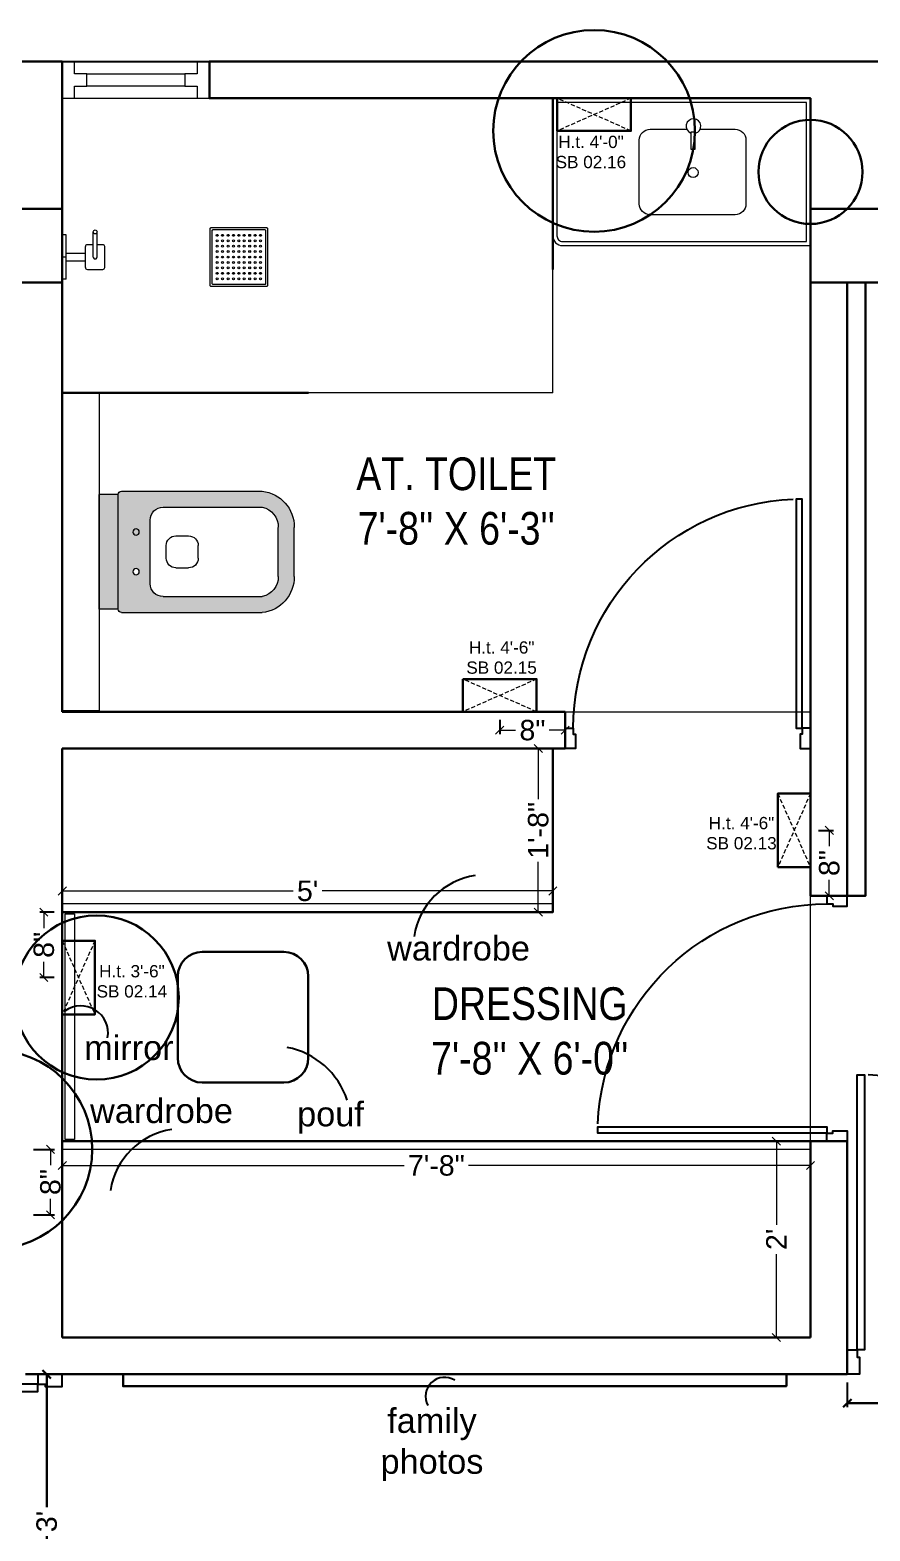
# Model space of a CAD drawing. Header units: millimetres. Extents: x 56222 to 3066687, y -650199 to -121287.
# Drawn here: x 148624.4 to 148727.1, y -177256.2 to -177072.7 of the extents above; entities that cross this region are included whole.
import ezdxf

# ---------------------------------------------------------------- set-up
doc = ezdxf.new("R2010")
doc.units = ezdxf.units.MM
doc.header["$MEASUREMENT"] = 0
doc.header["$PDMODE"] = 35
doc.linetypes.add('DASHED', pattern=[0.75, 0.5, -0.25])
doc.linetypes.add('DASHED2', pattern=[0.375, 0.25, -0.125])
doc.layers.get('Defpoints').update_dxf_attribs({"color": 220})
doc.layers.add('AR DOOR', color=40, linetype='Continuous')
doc.layers.add('AR ELE-5', color=134, linetype='Continuous')
for name, color, linetype, lineweight in [('COLUMN', 1, 'Continuous', 30), ('dim05', 1, 'Continuous', 13), ('el', 7, 'Continuous', 20), ('ELEC-wires', 1, 'DASHED2', 13), ('Electrical', 84, 'Continuous', 30), ('ELEVATION ( SPIRAL STAIR )', 250, 'Continuous', 9), ('FIRST FLOOR', 7, 'Continuous', 9), ('FIRST FLOOR ( DW_RAIL )', 7, 'Continuous', 9), ('FIRST FLOOR ( TEXT )', 7, 'Continuous', 9), ('FIRST FLOOR_( PLine )_', 251, 'Continuous', 30), ('FURNITURE', 32, 'Continuous', 9), ('Labelling', 1, 'Continuous', 25), ('wall', 7, 'Continuous', 30), ('XX~SLAB ( BEAM )~ ( DIM )', 7, 'Continuous', 9)]:
    doc.layers.add(name, color=color, linetype=linetype, lineweight=lineweight)
doc.layers.add('XX~SLAB ( PLINE )', color=251, linetype='Continuous', plot=False)
doc.styles.add('Arial', font='arial.ttf')
doc.styles.add('KATHA', font='swissc.ttf')
doc.styles.get("Standard").update_dxf_attribs({"font": 'arial.ttf', "height": 6})
doc.styles.add('style4', font='ARIALN.TTF')
doc.dimstyles.new('ISO-25', dxfattribs={"dimtxt": 2.5, "dimasz": 1, "dimexe": 0.5, "dimexo": 1, "dimtad": 0, "dimdec": 1, "dimlunit": 4, "dimtxsty": 'Standard', "dimblk": 'OBLIQUE', "dimcen": 2.5, "dimclrd": 1, "dimclre": 1, "dimclrt": 5, "dimadec": 0, "dimazin": 0, "dimtfac": 1, "dimtdec": 1, "dimtmove": 0, "dimatfit": 3, "dimfxl": 1, "dimlwd": -1, "dimarcsym": 0})

# ---------------------------------------------------------------- blocks, each defined once
blk = doc.blocks.new('A$C744D1EC1')
at = {"layer": 'FURNITURE'}
for p, q in [((-2.26, -0.39), (-2.26, 0)), ((-2.26, -0.39), (-2.26, 0)), ((0, -0.39), (0, 0)), ((0, -0.39), (0, 0)), ((2.26, -0.39), (2.26, 0)), ((2.26, -0.39), (2.26, 0)), ((-2.26, -0.39), (2.26, -0.39)), ((-2.26, -0.39), (2.26, -0.39)), ((-0.39, -0.39), (-0.39, -2.36)), ((0.39, -0.39), (0.39, -2.36)), ((-1.26, -2.56), (-1.26, -4.14)), ((-1.06, -2.36), (1.06, -2.36)), ((1.26, -2.56), (1.26, -3.15)), ((-1.06, -4.33), (1.06, -4.33)), ((0, -3.15), (2.56, -3.15)), ((0, -3.55), (2.56, -3.55)), ((1.26, -3.55), (1.26, -4.14))]:
    blk.add_line(p, q, dxfattribs=at)
for points in [[(-2.96, -15.14), (-2.96, -20.86, 0.414214), (-2.86, -20.96), (2.86, -20.96, 0.414214), (2.96, -20.86), (2.96, -15.14, 0.414214), (2.86, -15.04), (-2.86, -15.04, 0.414214)], [(-2.76, -15.34), (-2.76, -20.66, 0.414214), (-2.66, -20.76), (2.66, -20.76, 0.414214), (2.76, -20.66), (2.76, -15.34, 0.414214), (2.66, -15.24), (-2.66, -15.24, 0.414214)]]:
    blk.add_lwpolyline(points, format="xyb", close=True, dxfattribs=at)
for centre, radius in [((2.56, -3.35), 0.197), ((-2.21, -15.79), 0.0985), ((-2.21, -16.34), 0.0985), ((-2.21, -16.9), 0.0985), ((-1.66, -15.79), 0.0985), ((-1.66, -16.34), 0.0985), ((-1.66, -16.9), 0.0985), ((-1.1, -15.79), 0.0985), ((-1.1, -16.34), 0.0985), ((-1.1, -16.9), 0.0985), ((-0.55, -15.79), 0.0985), ((-0.55, -16.34), 0.0985), ((-0.55, -16.9), 0.0985), ((0, -15.79), 0.0985), ((0, -16.34), 0.0985), ((0, -16.9), 0.0985), ((0.55, -15.79), 0.0985), ((0.55, -16.34), 0.0985), ((0.55, -16.9), 0.0985), ((1.1, -15.79), 0.0985), ((1.1, -16.34), 0.0985), ((1.1, -16.9), 0.0985), ((1.66, -15.79), 0.0985), ((1.66, -16.34), 0.0985), ((1.66, -16.9), 0.0985), ((2.21, -15.79), 0.0985), ((2.21, -16.34), 0.0985), ((2.21, -16.9), 0.0985), ((-2.21, -17.45), 0.0985), ((-2.21, -18), 0.0985), ((-1.66, -17.45), 0.0985), ((-1.66, -18), 0.0985), ((-1.1, -17.45), 0.0985), ((-1.1, -18), 0.0985), ((-0.55, -17.45), 0.0985), ((-0.55, -18), 0.0985), ((0, -17.45), 0.0985), ((0, -18), 0.0985), ((0.55, -17.45), 0.0985), ((0.55, -18), 0.0985), ((1.1, -17.45), 0.0985), ((1.1, -18), 0.0985), ((1.66, -17.45), 0.0985), ((1.66, -18), 0.0985), ((2.21, -17.45), 0.0985), ((2.21, -18), 0.0985), ((-2.21, -18.55), 0.0985), ((-2.21, -19.1), 0.0985), ((-2.21, -19.66), 0.0985), ((-1.66, -18.55), 0.0985), ((-1.66, -19.1), 0.0985), ((-1.66, -19.66), 0.0985), ((-1.1, -18.55), 0.0985), ((-1.1, -19.1), 0.0985), ((-1.1, -19.66), 0.0985), ((-0.55, -18.55), 0.0985), ((-0.55, -19.1), 0.0985), ((-0.55, -19.66), 0.0985), ((0, -18.55), 0.0985), ((0, -19.1), 0.0985), ((0, -19.66), 0.0985), ((0.55, -18.55), 0.0985), ((0.55, -19.1), 0.0985), ((0.55, -19.66), 0.0985), ((1.1, -18.55), 0.0985), ((1.1, -19.1), 0.0985), ((1.1, -19.66), 0.0985), ((1.66, -18.55), 0.0985), ((1.66, -19.1), 0.0985), ((1.66, -19.66), 0.0985), ((2.21, -18.55), 0.0985), ((2.21, -19.1), 0.0985), ((2.21, -19.66), 0.0985), ((-2.21, -20.21), 0.0985), ((-1.66, -20.21), 0.0985), ((-1.1, -20.21), 0.0985), ((-0.55, -20.21), 0.0985), ((0, -20.21), 0.0985), ((0.55, -20.21), 0.0985), ((1.1, -20.21), 0.0985), ((1.66, -20.21), 0.0985), ((2.21, -20.21), 0.0985)]:
    blk.add_circle(centre, radius, dxfattribs=at)
for centre, start, end in [((-1.06, -2.56), 90, 180), ((1.06, -2.56), 0, 90), ((-1.06, -4.14), 180, 270), ((0, -3.35), 90, 270), ((1.06, -4.14), 270, 0)]:
    blk.add_arc(centre, 0.197, start, end, dxfattribs=at)
blk = doc.blocks.new('*U255')
for points in [[(0, 0), (0, 1120), (-30, 1120), (-30, 0)], [(40, 0), (0, 0), (0, -30), (-10, -30), (-10, -100), (40, -100)], [(-1160, 0), (-1120, 0), (-1120, -30), (-1110, -30), (-1110, -100), (-1160, -100)]]:
    blk.add_lwpolyline(points, close=True)
at = {"layer": 'AR ELE-5', "linetype": 'ByBlock', "ltscale": 15}
blk.add_arc((1.6, -0.7), 1121.6, 92.37301, 179.96526, dxfattribs=at)
blk = doc.blocks.new('*U256')
for points in [[(-1160, 0), (-1120, 0), (-1120, 30), (-1110, 30), (-1110, 100), (-1160, 100)], [(40, 0), (0, 0), (0, 30), (-10, 30), (-10, 100), (40, 100)], [(0, 0), (0, -1120), (-30, -1120), (-30, 0)]]:
    blk.add_lwpolyline(points, close=True)
at = {"layer": 'AR ELE-5', "linetype": 'ByBlock', "ltscale": 15}
blk.add_arc((1.6, 0.7), 1121.6, 180.03474, 267.62699, dxfattribs=at)
blk = doc.blocks.new('*U266')
for points in [[(-40, 0), (0, 0), (0, 30), (10, 30), (10, 100), (-40, 100)], [(1160, 0), (1120, 0), (1120, 30), (1110, 30), (1110, 100), (1160, 100)], [(0, 0), (0, -1120), (30, -1120), (30, 0)]]:
    blk.add_lwpolyline(points, close=True)
at = {"layer": 'AR ELE-5', "linetype": 'ByBlock', "ltscale": 15}
blk.add_arc((-1.6, 0.7), 1121.6, 272.37301, 359.96526, dxfattribs=at)
blk = doc.blocks.new('_Oblique')
at = {"layer": 'wall', "color": 0, "lineweight": -2}
blk.add_line((-0.5, -0.5), (0.5, 0.5), dxfattribs=at)
blk = doc.blocks.new('*D461')
at = {"layer": 'Defpoints', "color": 0, "transparency": 16777216}
for p in [(148628.35, -177176.23), (148688.35, -177177.81), (148688.35, -177177.95)]:
    blk.add_point(p, dxfattribs=at)
at = {"layer": 'dim05', "color": 1, "linetype": 'Continuous', "lineweight": -2, "transparency": 16777216}
for p, q in [((148628.35, -177177.23), (148628.35, -177178.45)), ((148688.35, -177178.81), (148688.35, -177178.45))]:
    blk.add_line(p, q, dxfattribs=at)
at = {"layer": 'dim05', "color": 1, "linetype": 'Continuous', "transparency": 16777216}
for p, q in [((148628.35, -177177.95), (148656.57, -177177.95)), ((148688.35, -177177.95), (148660.12, -177177.95))]:
    blk.add_line(p, q, dxfattribs=at)
at = {"layer": 'dim05', "color": 1, "transparency": 16777216, "rotation": 180}
blk.add_blockref('_Oblique', (148628.35, -177177.95), dxfattribs=at)
at = {"layer": 'dim05', "color": 1, "transparency": 16777216}
blk.add_blockref('_Oblique', (148688.35, -177177.95), dxfattribs=at)
at = {"layer": 'dim05', "color": 5, "lineweight": 25, "transparency": 16777216, "insert": (148658.35, -177177.95), "char_height": 2.5, "attachment_point": 5, "style": 'Arial'}
blk.add_mtext("5'", dxfattribs=at)
blk = doc.blocks.new('*D462')
at = {"layer": 'Defpoints', "color": 0, "transparency": 16777216}
for p in [(148686.56, -177160.54), (148687.14, -177160.54), (148686.26, -177180.54)]:
    blk.add_point(p, dxfattribs=at)
at = {"layer": 'dim05', "color": 1, "linetype": 'Continuous', "lineweight": -2, "transparency": 16777216}
for p, q in [((148686.14, -177160.54), (148686.06, -177160.54)), ((148687.26, -177180.54), (148687.06, -177180.54))]:
    blk.add_line(p, q, dxfattribs=at)
at = {"layer": 'dim05', "color": 1, "linetype": 'Continuous', "transparency": 16777216}
for p, q in [((148686.56, -177160.54), (148686.56, -177166.71)), ((148686.56, -177180.54), (148686.56, -177174.37))]:
    blk.add_line(p, q, dxfattribs=at)
at = {"layer": 'dim05', "color": 1, "transparency": 16777216}
for p, rotation in [((148686.56, -177160.54), 90), ((148686.56, -177180.54), 270)]:
    blk.add_blockref('_Oblique', p, dxfattribs=dict(at, rotation=rotation))
at = {"layer": 'dim05', "color": 5, "lineweight": 25, "transparency": 16777216, "insert": (148686.56, -177170.54), "char_height": 2.5, "attachment_point": 5, "rotation": 90, "style": 'Arial'}
blk.add_mtext('1\'-8"', dxfattribs=at)
blk = doc.blocks.new('*D463')
at = {"layer": 'Defpoints', "color": 0, "transparency": 16777216}
for p in [(148628.35, -177211.05), (148719.85, -177211.05), (148719.85, -177211.52)]:
    blk.add_point(p, dxfattribs=at)
at = {"layer": 'dim05', "color": 1, "linetype": 'Continuous', "transparency": 16777216}
for p, q in [((148628.35, -177211.52), (148670.16, -177211.52)), ((148719.85, -177211.52), (148678.03, -177211.52))]:
    blk.add_line(p, q, dxfattribs=at)
at = {"layer": 'dim05', "color": 1, "linetype": 'Continuous', "lineweight": -2, "transparency": 16777216}
for p, q in [((148628.35, -177212.05), (148628.35, -177212.02)), ((148719.85, -177212.05), (148719.85, -177212.02))]:
    blk.add_line(p, q, dxfattribs=at)
at = {"layer": 'dim05', "color": 1, "transparency": 16777216, "rotation": 180}
blk.add_blockref('_Oblique', (148628.35, -177211.52), dxfattribs=at)
at = {"layer": 'dim05', "color": 1, "transparency": 16777216}
blk.add_blockref('_Oblique', (148719.85, -177211.52), dxfattribs=at)
at = {"layer": 'dim05', "color": 5, "lineweight": 25, "transparency": 16777216, "insert": (148674.1, -177211.52), "char_height": 2.5, "attachment_point": 5, "style": 'Arial'}
blk.add_mtext('7\'-8"', dxfattribs=at)
blk = doc.blocks.new('*D464')
at = {"layer": 'Defpoints', "color": 0, "transparency": 16777216}
for p in [(148711.75, -177208.54), (148711.75, -177232.54), (148715.68, -177232.54)]:
    blk.add_point(p, dxfattribs=at)
at = {"layer": 'dim05', "color": 1, "linetype": 'Continuous', "lineweight": -2, "transparency": 16777216}
for p, q in [((148712.75, -177208.54), (148716.18, -177208.54)), ((148712.75, -177232.54), (148716.18, -177232.54))]:
    blk.add_line(p, q, dxfattribs=at)
at = {"layer": 'dim05', "color": 1, "linetype": 'Continuous', "transparency": 16777216}
for p, q in [((148715.68, -177208.54), (148715.68, -177218.75)), ((148715.68, -177232.54), (148715.68, -177222.34))]:
    blk.add_line(p, q, dxfattribs=at)
at = {"layer": 'dim05', "color": 1, "transparency": 16777216}
for p, rotation in [((148715.68, -177208.54), 90), ((148715.68, -177232.54), 270)]:
    blk.add_blockref('_Oblique', p, dxfattribs=dict(at, rotation=rotation))
at = {"layer": 'dim05', "color": 5, "lineweight": 25, "transparency": 16777216, "insert": (148715.68, -177220.54), "char_height": 2.5, "attachment_point": 5, "rotation": 90, "style": 'Arial'}
blk.add_mtext("2'", dxfattribs=at)
blk = doc.blocks.new('A$C3EC62B37')
at = {"layer": 'FURNITURE', "lineweight": 30, "ltscale": 0.25, "true_color": 0xffffff}
h = blk.add_hatch(color=7, dxfattribs=at)
h.dxf.hatch_style = 1
h.paths.add_polyline_path([(-12.22, 0), (-12.22, 2.35), (-26.26, 2.35), (-26.26, 0)])
h.paths.add_polyline_path([(-26.26, 2.35), (-12.22, 2.35, 0.414214), (-11.83, 2.74), (-11.83, 19.96, 0.388639), (-16.24, 23.87), (-22.38, 23.87, 0.379499), (-26.65, 19.96), (-26.65, 2.74, 0.414214)])
h.paths.add_polyline_path([(-15.35, 6.26), (-23.13, 6.26, -0.414214), (-24.7, 7.83), (-24.7, 19.96, -0.349567), (-22.37, 21.91), (-16.24, 21.91, -0.364948), (-13.78, 19.96), (-13.78, 7.83, -0.414214)], flags=16)
h.paths.add_polyline_path([(-18.46, 8.22), (-20.02, 8.22, -0.414214), (-21.2, 9.39), (-21.2, 10.96, -0.414214), (-20.02, 12.13), (-18.46, 12.13, -0.414214), (-17.28, 10.96), (-17.28, 9.39, -0.414214)], flags=0)
h.paths.add_polyline_path([(-22.06, 4.53, -1), (-21.27, 4.53, -1)], flags=16)
at = {"layer": 'FURNITURE', "color": 0, "linetype": 'ByBlock', "lineweight": -2}
for p, q in [((-22.24, 23.87), (-16.24, 23.87)), ((-22.24, 21.91), (-16.24, 21.91)), ((-26.65, 2.74), (-26.65, 19.96)), ((-24.7, 7.83), (-24.7, 19.96)), ((-13.78, 7.83), (-13.78, 19.96)), ((-11.83, 2.74), (-11.83, 19.96)), ((-20.02, 12.13), (-18.46, 12.13)), ((-21.2, 9.39), (-21.2, 10.96)), ((-17.28, 9.39), (-17.28, 10.96)), ((-20.02, 8.22), (-18.46, 8.22)), ((-23.13, 6.26), (-15.35, 6.26)), ((-26.26, 2.35), (-12.22, 2.35)), ((-26.26, 2.35), (-26.26, 0)), ((-12.22, 2.35), (-12.22, 0)), ((-26.26, 0), (-12.22, 0)), ((-26.26, 0), (-12.22, 0))]:
    blk.add_line(p, q, dxfattribs=at)
for centre in [(-21.66, 4.53), (-16.81, 4.53)]:
    blk.add_circle(centre, 0.391, dxfattribs=at)
for centre, radius, start, end in [((-22.31, 19.5), 4.37, 89.0873, 174.0395), ((-16.17, 19.5), 4.37, 5.9605, 90.9127), ((-22.31, 19.48), 2.44, 88.437, 168.6348), ((-16.17, 19.48), 2.44, 11.3652, 91.563), ((-20.02, 10.96), 1.17, 90, 180), ((-18.46, 10.96), 1.17, 0, 90), ((-20.02, 9.39), 1.17, 180, 270), ((-18.46, 9.39), 1.17, 270, 0), ((-23.13, 7.83), 1.57, 180, 270), ((-15.35, 7.83), 1.57, 270, 0), ((-26.26, 2.74), 0.391, 180, 270), ((-12.22, 2.74), 0.391, 270, 0)]:
    blk.add_arc(centre, radius, start, end, dxfattribs=at)
blk = doc.blocks.new('*D510')
at = {"layer": 'Defpoints', "color": 0, "transparency": 16777216}
for p in [(148724.35, -177237.04), (148760.35, -177237.04), (148724.35, -177240.57)]:
    blk.add_point(p, dxfattribs=at)
at = {"layer": 'dim05', "color": 5, "linetype": 'Continuous', "lineweight": -2, "transparency": 16777216}
for p, q in [((148724.35, -177238.04), (148724.35, -177241.07)), ((148760.35, -177238.04), (148760.35, -177241.07))]:
    blk.add_line(p, q, dxfattribs=at)
at = {"layer": 'dim05', "color": 5, "linetype": 'Continuous', "lineweight": 30, "transparency": 16777216}
for p, q in [((148724.35, -177240.57), (148740.57, -177240.57)), ((148760.35, -177240.57), (148744.12, -177240.57))]:
    blk.add_line(p, q, dxfattribs=at)
at = {"layer": 'dim05', "color": 5, "lineweight": 30, "transparency": 16777216, "rotation": 180}
blk.add_blockref('_Oblique', (148724.35, -177240.57), dxfattribs=at)
at = {"layer": 'dim05', "color": 5, "lineweight": 30, "transparency": 16777216}
blk.add_blockref('_Oblique', (148760.35, -177240.57), dxfattribs=at)
at = {"layer": 'dim05', "color": 5, "lineweight": 30, "transparency": 16777216, "insert": (148742.35, -177240.57), "char_height": 2.5, "attachment_point": 5, "style": 'Arial'}
blk.add_mtext("3'", dxfattribs=at)
blk = doc.blocks.new('*D512')
at = {"layer": 'Defpoints', "color": 0, "transparency": 16777216}
for p in [(148626.45, -177237.04), (148631.29, -177237.04), (148626.45, -177273.04)]:
    blk.add_point(p, dxfattribs=at)
at = {"layer": 'dim05', "color": 5, "linetype": 'Continuous', "lineweight": -2, "transparency": 16777216}
for p, q in [((148630.29, -177237.04), (148625.95, -177237.04)), ((148627.45, -177273.04), (148626.95, -177273.04))]:
    blk.add_line(p, q, dxfattribs=at)
at = {"layer": 'dim05', "color": 5, "linetype": 'Continuous', "lineweight": 30, "transparency": 16777216}
for p, q in [((148626.45, -177237.04), (148626.45, -177253.27)), ((148626.45, -177273.04), (148626.45, -177256.82))]:
    blk.add_line(p, q, dxfattribs=at)
at = {"layer": 'dim05', "color": 5, "lineweight": 30, "transparency": 16777216}
for p, rotation in [((148626.45, -177237.04), 90), ((148626.45, -177273.04), 270)]:
    blk.add_blockref('_Oblique', p, dxfattribs=dict(at, rotation=rotation))
at = {"layer": 'dim05', "color": 5, "lineweight": 30, "transparency": 16777216, "insert": (148626.45, -177255.04), "char_height": 2.5, "attachment_point": 5, "rotation": 90, "style": 'Arial'}
blk.add_mtext("3'", dxfattribs=at)
blk = doc.blocks.new('6616')
at = {"color": 242, "linetype": 'DASHED', "true_color": 0xcd2027}
for p, q in [((386784.79, -36915.77), (386775.78, -36911.78)), ((386784.79, -36911.78), (386775.78, -36915.77))]:
    blk.add_line(p, q, dxfattribs=at)
at = {"layer": 'ELEC-wires', "color": 5, "linetype": 'ByBlock', "lineweight": 30, "ltscale": 4}
blk.add_lwpolyline([(386775.78, -36911.78), (386784.79, -36911.78), (386784.79, -36915.77), (386775.78, -36915.77)], close=True, dxfattribs=at)
blk = doc.blocks.new('*D822')
at = {"layer": 'Defpoints', "color": 0, "transparency": 16777216}
for p in [(148623.85, -177209.54), (148626.91, -177209.54), (148623.85, -177217.54)]:
    blk.add_point(p, dxfattribs=at)
at = {"layer": 'dim05', "color": 1, "linetype": 'Continuous', "lineweight": -2, "transparency": 16777216}
for p, q in [((148624.85, -177209.54), (148627.41, -177209.54)), ((148624.85, -177217.54), (148627.41, -177217.54))]:
    blk.add_line(p, q, dxfattribs=at)
at = {"layer": 'dim05', "color": 1, "linetype": 'Continuous', "transparency": 16777216}
for p, q in [((148626.91, -177209.54), (148626.91, -177211.48)), ((148626.91, -177217.54), (148626.91, -177215.61))]:
    blk.add_line(p, q, dxfattribs=at)
at = {"layer": 'dim05', "color": 1, "transparency": 16777216}
for p, rotation in [((148626.91, -177209.54), 90), ((148626.91, -177217.54), 270)]:
    blk.add_blockref('_Oblique', p, dxfattribs=dict(at, rotation=rotation))
at = {"layer": 'dim05', "color": 5, "lineweight": 25, "transparency": 16777216, "insert": (148626.91, -177213.54), "char_height": 2.5, "attachment_point": 5, "rotation": 90, "style": 'Arial'}
blk.add_mtext('8"', dxfattribs=at)
blk = doc.blocks.new('*D825')
at = {"layer": 'Defpoints', "color": 0, "transparency": 16777216}
for p in [(148681.85, -177156.04), (148689.85, -177156.04), (148681.85, -177158.3)]:
    blk.add_point(p, dxfattribs=at)
at = {"layer": 'dim05', "color": 1, "linetype": 'Continuous', "lineweight": -2, "transparency": 16777216}
for p, q in [((148681.85, -177157.04), (148681.85, -177158.8)), ((148689.85, -177157.04), (148689.85, -177158.8))]:
    blk.add_line(p, q, dxfattribs=at)
at = {"layer": 'dim05', "color": 1, "linetype": 'Continuous', "transparency": 16777216}
for p, q in [((148681.85, -177158.3), (148683.78, -177158.3)), ((148689.85, -177158.3), (148687.91, -177158.3))]:
    blk.add_line(p, q, dxfattribs=at)
at = {"layer": 'dim05', "color": 1, "transparency": 16777216, "rotation": 180}
blk.add_blockref('_Oblique', (148681.85, -177158.3), dxfattribs=at)
at = {"layer": 'dim05', "color": 1, "transparency": 16777216}
blk.add_blockref('_Oblique', (148689.85, -177158.3), dxfattribs=at)
at = {"layer": 'dim05', "color": 5, "lineweight": 25, "transparency": 16777216, "insert": (148685.85, -177158.3), "char_height": 2.5, "attachment_point": 5, "style": 'Arial'}
blk.add_mtext('8"', dxfattribs=at)
blk = doc.blocks.new('*D826')
at = {"layer": 'Defpoints', "color": 0, "transparency": 16777216}
for p in [(148719.85, -177170.54), (148722.15, -177170.54), (148719.85, -177178.54)]:
    blk.add_point(p, dxfattribs=at)
at = {"layer": 'dim05', "color": 1, "linetype": 'Continuous', "lineweight": -2, "transparency": 16777216}
for p, q in [((148720.85, -177170.54), (148722.65, -177170.54)), ((148720.85, -177178.54), (148722.65, -177178.54))]:
    blk.add_line(p, q, dxfattribs=at)
at = {"layer": 'dim05', "color": 1, "linetype": 'Continuous', "transparency": 16777216}
for p, q in [((148722.15, -177170.54), (148722.15, -177172.48)), ((148722.15, -177178.54), (148722.15, -177176.61))]:
    blk.add_line(p, q, dxfattribs=at)
at = {"layer": 'dim05', "color": 1, "transparency": 16777216}
for p, rotation in [((148722.15, -177170.54), 90), ((148722.15, -177178.54), 270)]:
    blk.add_blockref('_Oblique', p, dxfattribs=dict(at, rotation=rotation))
at = {"layer": 'dim05', "color": 5, "lineweight": 25, "transparency": 16777216, "insert": (148722.15, -177174.54), "char_height": 2.5, "attachment_point": 5, "rotation": 90, "style": 'Arial'}
blk.add_mtext('8"', dxfattribs=at)
blk = doc.blocks.new('*D827')
at = {"layer": 'Defpoints', "color": 0, "transparency": 16777216}
for p in [(148628.35, -177180.54), (148626.1, -177188.54), (148628.35, -177188.54)]:
    blk.add_point(p, dxfattribs=at)
at = {"layer": 'dim05', "color": 1, "linetype": 'Continuous', "lineweight": -2, "transparency": 16777216}
for p, q in [((148627.35, -177180.54), (148625.6, -177180.54)), ((148627.35, -177188.54), (148625.6, -177188.54))]:
    blk.add_line(p, q, dxfattribs=at)
at = {"layer": 'dim05', "color": 1, "linetype": 'Continuous', "transparency": 16777216}
for p, q in [((148626.1, -177180.54), (148626.1, -177182.48)), ((148626.1, -177188.54), (148626.1, -177186.61))]:
    blk.add_line(p, q, dxfattribs=at)
at = {"layer": 'dim05', "color": 1, "transparency": 16777216}
for p, rotation in [((148626.1, -177180.54), 90), ((148626.1, -177188.54), 270)]:
    blk.add_blockref('_Oblique', p, dxfattribs=dict(at, rotation=rotation))
at = {"layer": 'dim05', "color": 5, "lineweight": 25, "transparency": 16777216, "insert": (148626.1, -177184.54), "char_height": 2.5, "attachment_point": 5, "rotation": 90, "style": 'Arial'}
blk.add_mtext('8"', dxfattribs=at)

msp = doc.modelspace()

# ---------------------------------------------------------------- linework, layer by layer
at = {"layer": 'COLUMN'}
for points in [[(148619.3473, -177094.5427), (148628.3473, -177094.5427), (148628.3473, -177103.5427), (148619.3473, -177103.5427)], [(148719.8473, -177094.5427), (148728.8473, -177094.5427), (148728.8473, -177103.5427), (148719.8473, -177103.5427)]]:
    msp.add_lwpolyline(points, close=True, dxfattribs=at)
at = {"layer": 'ELEVATION ( SPIRAL STAIR )', "color": 5}
msp.add_lwpolyline([(148628.6982, -177180.7342), (148629.8487, -177180.7342), (148629.8487, -177208.3526), (148628.6982, -177208.3526)], close=True, dxfattribs=at)
at = {"layer": 'FIRST FLOOR'}
for p, q in [((148464.8473, -177076.5427), (148865.3473, -177076.5427)), ((148628.3473, -177156.0427), (148628.3473, -177076.5427)), ((148646.3473, -177081.0427), (148646.3473, -177076.5427)), ((148628.3473, -177081.0427), (148719.8473, -177081.0427)), ((148719.8473, -177232.5427), (148719.8473, -177081.0427)), ((148724.3473, -177178.5427), (148724.3473, -177103.5427)), ((148628.3473, -177156.0427), (148719.8473, -177156.0427)), ((148689.8473, -177160.5427), (148689.8473, -177156.0427)), ((148628.3473, -177160.5427), (148689.8473, -177160.5427)), ((148628.3473, -177160.5427), (148628.3473, -177232.5427)), ((148719.8473, -177178.5427), (148724.3473, -177178.5427)), ((148719.8473, -177208.5427), (148724.3473, -177208.5427)), ((148724.3473, -177237.0427), (148724.3473, -177208.5427)), ((148628.3473, -177232.5427), (148719.8473, -177232.5427)), ((148623.8473, -177237.0427), (148724.3473, -177237.0427))]:
    msp.add_line(p, q, dxfattribs=at)
at = {"layer": 'FIRST FLOOR ( DW_RAIL )'}
msp.add_lwpolyline([(148646.3473, -177076.5427), (148644.8473, -177076.5427), (148644.8473, -177078.0427), (148643.3473, -177078.0427), (148643.3473, -177079.5427), (148631.3473, -177079.5427), (148631.3473, -177078.0427), (148629.8473, -177078.0427), (148629.8473, -177076.5427), (148628.3473, -177076.5427), (148628.3473, -177081.0427), (148629.8473, -177081.0427), (148629.8473, -177079.5427), (148631.3473, -177079.5427), (148631.3473, -177078.0427), (148643.3473, -177078.0427), (148643.3473, -177079.5427), (148644.8473, -177079.5427), (148644.8473, -177081.0427), (148646.3473, -177081.0427), (148646.3473, -177076.5427), (148628.3473, -177076.5427), (148628.3473, -177081.0427), (148646.3473, -177081.0427)], close=True, dxfattribs=at)
at = {"layer": 'FIRST FLOOR_( PLine )_'}
for p, q in [((148628.3473, -177076.5427), (148464.8473, -177076.5427)), ((148628.3473, -177156.0427), (148628.3473, -177076.5427)), ((148689.8473, -177156.0427), (148628.3473, -177156.0427)), ((148689.8473, -177160.5427), (148689.8473, -177156.0427)), ((148628.3473, -177232.5427), (148628.3473, -177160.5427)), ((148628.3473, -177160.5427), (148689.8473, -177160.5427)), ((148724.3473, -177208.5427), (148719.8473, -177208.5427)), ((148719.8473, -177208.5427), (148719.8473, -177232.5427)), ((148724.3473, -177237.0427), (148724.3473, -177208.5427)), ((148719.8473, -177232.5427), (148628.3473, -177232.5427)), ((148623.8473, -177237.0427), (148724.3473, -177237.0427))]:
    msp.add_line(p, q, dxfattribs=at)
msp.add_lwpolyline([(148728.8473, -177081.0427), (148760.3473, -177081.0427), (148760.3473, -177076.5427), (148646.3473, -177076.5427), (148646.3473, -177081.0427), (148719.8473, -177081.0427), (148719.8473, -177178.5427), (148724.3473, -177178.5427), (148724.3473, -177103.5427), (148728.8473, -177103.5427)], close=True, dxfattribs=at)
at = {"layer": 'FURNITURE'}
for p, q in [((148688.3473, -177117.0427), (148688.3473, -177081.0427)), ((148688.3473, -177117.0427), (148628.3473, -177117.0427)), ((148688.3482, -177179.5427), (148628.3473, -177179.5427)), ((148719.8473, -177209.5427), (148628.3473, -177209.5427))]:
    msp.add_line(p, q, dxfattribs=at)
at = {"layer": 'FURNITURE', "color": 5, "lineweight": 30, "ltscale": 10000}
for p, q in [((148688.3473, -177081.0427), (148688.3473, -177101.9535)), ((148628.3473, -177117.0427), (148658.4555, -177117.0427))]:
    msp.add_line(p, q, dxfattribs=at)
at = {"layer": 'FURNITURE', "lineweight": 30}
for p, q in [((148688.3482, -177160.5943), (148688.3482, -177180.5943)), ((148688.3482, -177180.5427), (148628.3473, -177180.5427)), ((148719.8473, -177208.5427), (148628.3473, -177208.5427))]:
    msp.add_line(p, q, dxfattribs=at)
at = {"layer": 'FURNITURE'}
for points in [[(148719.8473, -177081.0427), (148688.3473, -177081.0427), (148688.3473, -177097.8499, 0.42261333), (148689.5319, -177099.0484), (148719.8473, -177099.0485)], [(148719.3473, -177081.5427), (148688.8473, -177081.5427), (148688.8473, -177097.8557, 0.42530735), (148689.5295, -177098.5484), (148719.3473, -177098.5485)]]:
    msp.add_lwpolyline(points, format="xyb", close=True, dxfattribs=at)
msp.add_lwpolyline([(148706.3582, -177084.8168), (148710.63, -177084.8166, -0.41421356), (148711.9622, -177086.1488), (148711.9624, -177093.9483, -0.41421356), (148710.6303, -177095.2805), (148700.249, -177095.2808, -0.41421356), (148698.9167, -177093.9487), (148698.9165, -177086.1492, -0.41421356), (148700.2487, -177084.8169), (148704.7229, -177084.8168)], format="xyb", dxfattribs=at)
msp.add_lwpolyline([(148706.3582, -177084.8168), (148710.63, -177084.8166, -0.41421356), (148711.9622, -177086.1488), (148711.9624, -177093.9483, -0.41421356), (148710.6303, -177095.2805), (148700.249, -177095.2808, -0.41421356), (148698.9167, -177093.9487), (148698.9165, -177086.1492, -0.41421356), (148700.2487, -177084.8169), (148704.7229, -177084.8168)], format="xyb", dxfattribs=at)
for points in [[(148705.2277, -177085.1695), (148705.2278, -177087.2718), (148705.7641, -177087.2717), (148705.764, -177085.1695)], [(148705.2277, -177085.1695), (148705.2278, -177087.2718), (148705.7641, -177087.2717), (148705.764, -177085.1695)], [(148632.8473, -177155.9488), (148628.3473, -177155.9488), (148628.3473, -177117.0427), (148632.8473, -177117.0427)]]:
    msp.add_lwpolyline(points, close=True, dxfattribs=at)
at = {"layer": 'FURNITURE', "lineweight": 30}
for points in [[(148726.5973, -177103.5427), (148724.3473, -177103.5427), (148724.3473, -177178.5427), (148726.5973, -177178.5427)], [(148635.7964, -177237.066), (148716.8983, -177237.0427), (148716.8983, -177238.4864), (148635.7964, -177238.5097)]]:
    msp.add_lwpolyline(points, close=True, dxfattribs=at)
msp.add_lwpolyline([(148645.4714, -177185.4137), (148655.4396, -177185.4137, -0.41421356), (148658.4396, -177188.4137), (148658.4396, -177198.3698, -0.41421356), (148655.4396, -177201.3698), (148645.4714, -177201.3698, -0.41421356), (148642.4714, -177198.3698), (148642.4714, -177188.4137, -0.41421356)], format="xyb", close=True, dxfattribs=at)
at = {"layer": 'FURNITURE'}
msp.add_circle((148705.496, -177090.1254), 0.6131, dxfattribs=at)
msp.add_circle((148705.496, -177090.1254), 0.6131, dxfattribs=at)
msp.add_arc((148705.5406, -177084.4539), 0.8946, 284.4676, 249.530737, dxfattribs=at)
msp.add_arc((148705.5406, -177084.4539), 0.8946, 284.4676, 249.530737, dxfattribs=at)
at = {"layer": 'Labelling', "color": 1}
for centre, radius, start, end in [((148680.1549, -177184.8598, -0.0006), 8.8915, 98.354103, 171.276609), ((148630.6178, -177195.3267, -0.0698), 3.3324, 350.194049, 125.1722), ((148654.0063, -177206.5873, -0.0006), 9.6892, 18.394643, 78.99677), ((148643.0342, -177215.9144, -0.0006), 8.8915, 98.354103, 171.276609), ((148675.0966, -177239.7464), 2.3337, 57.591673, 208.135694)]:
    msp.add_arc(centre, radius, start, end, dxfattribs=at)
at = {"layer": 'XX~SLAB ( BEAM )~ ( DIM )', "color": 242, "lineweight": 30, "true_color": 0xcd2027}
for centre, radius in [((148693.3894, -177085.0295), 12.3346), ((148719.8473, -177090.0456), 6.3619), ((148632.5481, -177190.9761), 10.0406), ((148619.8605, -177209.5427), 12.1622)]:
    msp.add_circle(centre, radius, dxfattribs=at)
at = {"layer": 'XX~SLAB ( PLINE )'}
msp.add_lwpolyline([(148460.3473, -177076.5427), (148865.3473, -177076.5426), (148865.3474, -177387.0427), (148856.3473, -177387.0427), (148836.5427, -177387.0427), (148796.2055, -177387.0427), (148770.8473, -177387.0427), (148628.3473, -177387.0427), (148628.3473, -177423.0427), (148460.3473, -177423.0427)], close=True, dxfattribs=at)

# ---------------------------------------------------------------- block references
at = {"layer": 'AR DOOR', "linetype": 'ByBlock', "lineweight": -2, "extrusion": (0, 0, -1)}
for name, p, xscale, yscale, zscale, rotation in [('*U256', (-148718.8473, -177158.0427), 0.02500000000004618, 0.02500000000004618, -0.02500000000004618, 180), ('*U266', (-148721.8473, -177207.5427), 0.02500000000004618, 0.02500000000004618, -0.02500000000004618, 90), ('*U256', (-148725.5473, -177234.0427), -0.02999999999996949, 0.02999999999996949, -0.02999999999996949, 180), ('*U255', (-148625.3473, -177238.2427), -0.02999999999996949, 0.02999999999996949, -0.02999999999996949, 270)]:
    msp.add_blockref(name, p, dxfattribs=dict(at, xscale=xscale, yscale=yscale, zscale=zscale, rotation=rotation))
at = {"layer": 'el', "color": 1}
for p in [(-238086.8979, -140169.2589), (-238098.4399, -140240.272)]:
    msp.add_blockref('6616', p, dxfattribs=at)
at = {"layer": 'el', "color": 1, "rotation": 90}
for p in [(111804.0767, -563950.8299), (111716.5636, -563968.8299)]:
    msp.add_blockref('6616', p, dxfattribs=at)
at = {"layer": 'FURNITURE', "linetype": 'Continuous', "xscale": 1.200000000076199, "yscale": 1.200000000076199, "zscale": 1.200000000076199, "rotation": 90.00018639057082}
msp.add_blockref('A$C744D1EC1', (148628.3473, -177100.4485), dxfattribs=at)
at = {"layer": 'FURNITURE', "xscale": -1, "rotation": 270}
msp.add_blockref('A$C3EC62B37', (148632.8473, -177117.2568), dxfattribs=at)

# ---------------------------------------------------------------- texts
at = {"layer": 'Electrical', "color": 240, "true_color": 0xed1f24, "transparency": 33554687}
for s, p in [('H.t. 4\'-0"', (148688.9973, -177087.1225)), ('H.t. 4\'-6"', (148678.0732, -177148.9312)), ('H.t. 4\'-6"', (148707.4075, -177170.4021)), ('H.t. 3\'-6"', (148632.8603, -177188.5137))]:
    msp.add_text(s, height=1.5, dxfattribs=at).set_placement(p)
at = {"layer": 'Electrical', "color": 5, "transparency": 33554687}
for s, p in [('SB 02.16', (148688.6851, -177089.5849)), ('SB 02.15', (148677.761, -177151.3937)), ('SB 02.13', (148707.0953, -177172.8646)), ('SB 02.14', (148632.5481, -177190.9761))]:
    msp.add_text(s, height=1.5, dxfattribs=at).set_placement(p)
at = {"layer": 'FIRST FLOOR ( TEXT )', "char_height": 4, "attachment_point": 5, "style": 'KATHA'}
for s, insert in [("AT. TOILET\\P7'-8'' X 6'-3''", (148676.5314, -177130.3093)), ("DRESSING\\P7'-8'' X 6'-0''", (148685.5163, -177195.0918))]:
    msp.add_mtext(s, dxfattribs=dict(at, insert=insert))
at = {"layer": 'Labelling', "color": 1, "char_height": 3, "width": 33.454272, "attachment_point": 5, "style": 'style4'}
for s, insert in [('\\A1;{\\fArial|b0|i0|c0|p34;wardrobe}', (148676.812, -177184.9744, -0.0704)), ('\\A1;{\\fArial|b0|i0|c0|p34;mirror}', (148636.4966, -177197.1414)), ('\\A1;{\\fArial|b0|i0|c0|p34;wardrobe}', (148640.4834, -177204.8437, -0.0704)), ('\\A1;{\\fArial|b0|i0|c0|p34;pouf }', (148661.1526, -177205.6788, -0.0704)), ('\\A1;{\\fArial|b0|i0|c0|p34;family \\Pphotos}', (148673.5617, -177245.6549, -0.0698))]:
    msp.add_mtext(s, dxfattribs=dict(at, insert=insert))

# ---------------------------------------------------------------- dimensions: what is measured, and where the dimension line sits
at = {"layer": 'dim05', "color": 27, "lineweight": 25, "true_color": 0x7d5120}
for base, p1, p2, override, picture, middle in [((148681.8473, -177158.2959), (148689.8473, -177156.0427), (148681.8473, -177156.0427), {"dimtxsty": 'Arial'}, '*D825', (148685.8473, -177158.2959)), ((148688.3482, -177177.9522), (148628.3473, -177176.2285), (148688.3482, -177177.8083), {"dimtxsty": 'Arial'}, '*D461', (148658.3478, -177177.9522)), ((148719.8473399894, -177211.5173902998), (148628.3473399895, -177211.0501931772), (148719.8473399894, -177211.0501931772), {"dimdec": 0, "dimtxsty": 'Arial'}, '*D463', (148674.0973399894, -177211.5173902998))]:
    dim = msp.add_linear_dim(base=base, p1=p1, p2=p2, dimstyle='ISO-25', override=override, dxfattribs=at)
    dim.commit()
    dim.dimension.update_dxf_attribs({"geometry": picture, "text_midpoint": middle})
for base, p1, p2, override, picture, middle in [((148686.5639, -177160.5427), (148686.2589, -177180.5427), (148687.137, -177160.5427), {"dimtxsty": 'Arial'}, '*D462', (148686.5639, -177170.5427)), ((148722.1538, -177170.5427), (148719.8473, -177178.5427), (148719.8473, -177170.5427), {"dimtxsty": 'Arial'}, '*D826', (148722.1538, -177174.5427)), ((148626.1038, -177188.5427), (148628.3473, -177180.5427), (148628.3473, -177188.5427), {"dimtxsty": 'Arial'}, '*D827', (148626.1038, -177184.5427)), ((148626.9057, -177209.5427), (148623.8473, -177217.5427), (148623.8473, -177209.5427), {"dimdec": 0, "dimtxsty": 'Arial'}, '*D822', (148626.9057, -177213.5427)), ((148715.6848, -177232.5427), (148711.7479, -177208.5427), (148711.7479, -177232.5427), {"dimtxsty": 'Arial'}, '*D464', (148715.6848, -177220.5427))]:
    dim = msp.add_linear_dim(base=base, p1=p1, p2=p2, angle=90, dimstyle='ISO-25', override=override, dxfattribs=at)
    dim.commit()
    dim.dimension.update_dxf_attribs({"geometry": picture, "text_midpoint": middle})
at = {"layer": 'dim05', "color": 27, "lineweight": 30, "true_color": 0x7d5120}
dim = msp.add_linear_dim(base=(148626.4464, -177237.0427), p1=(148626.4464, -177273.0427), p2=(148631.2938, -177237.0427), angle=90, dimstyle='ISO-25', override={"dimtxsty": 'Arial', "dimclrd": 5, "dimclre": 5, "dimlwd": 30}, dxfattribs=at)
dim.commit()
dim.dimension.update_dxf_attribs({"geometry": '*D512', "text_midpoint": (148626.4464, -177255.0427)})
dim = msp.add_linear_dim(base=(148724.3473, -177240.5695), p1=(148760.3473, -177237.0427), p2=(148724.3473, -177237.0427), dimstyle='ISO-25', override={"dimtxsty": 'Arial', "dimclrd": 5, "dimclre": 5, "dimlwd": 30}, dxfattribs=at)
dim.commit()
dim.dimension.update_dxf_attribs({"geometry": '*D510', "text_midpoint": (148742.3473, -177240.5695)})

doc.saveas('drawing.dxf')
